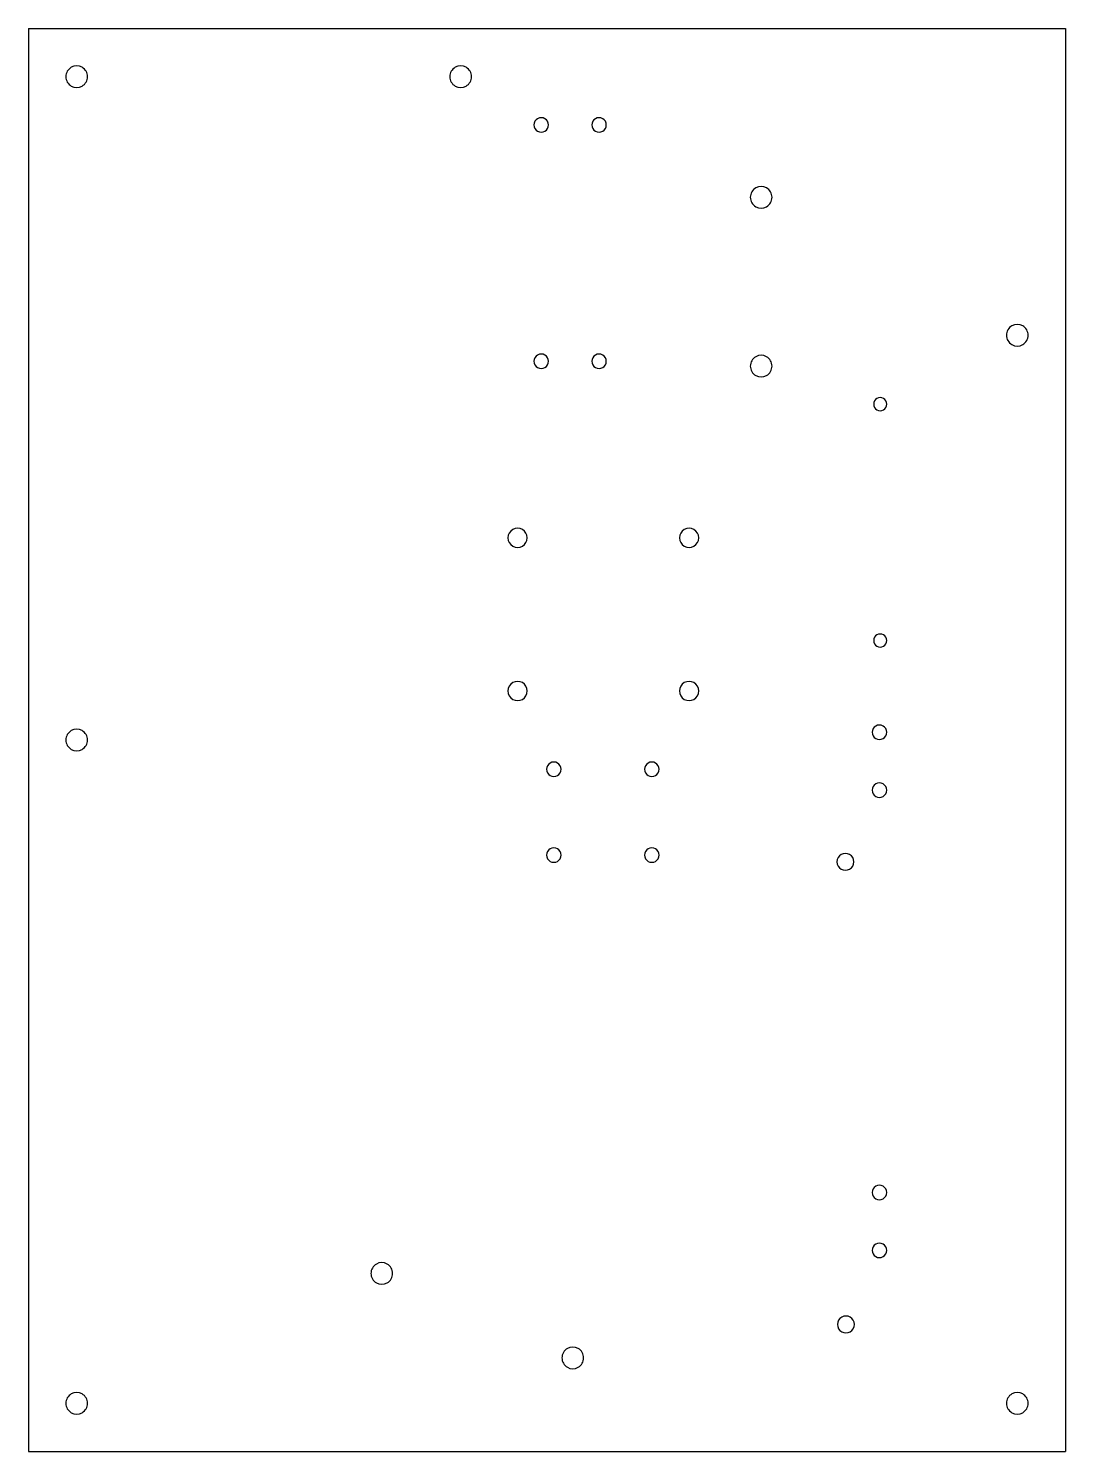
# Model space of a CAD drawing. Extents: x 8 to 617, y 15 to 851.
import ezdxf

# ---------------------------------------------------------------- set-up
doc = ezdxf.new("R2010")
doc.units = 0
doc.layers.get('0').update_dxf_attribs({"linetype": 'CONTINUOUS'})

msp = doc.modelspace()

# ---------------------------------------------------------------- linework, layer by layer
at = {"color": 7}
for points in [[(7.571536, 851.498418), (7.571536, 15.27792)], [(7.571536, 851.498418), (617.020358, 851.498418)], [(617.020358, 851.498418), (617.020358, 15.27792)], [(7.571536, 15.27792), (617.020358, 15.27792)]]:
    msp.add_lwpolyline(points, dxfattribs=at)
for points in [[(42.295946, 823.151962)], [(267.933742, 823.151962)], [(313.146345, 794.805505)], [(347.162092, 794.805505)], [(444.53217, 752.28582)], [(595.051852, 671.246595)], [(313.146345, 655.907872)], [(347.162092, 655.907872)], [(444.53217, 653.073225)], [(511.92813, 630.724672)], [(300.701513, 552.182527)], [(401.501512, 552.182527)], [(511.92813, 491.827035)], [(300.701513, 462.182527)], [(401.501512, 462.182527)], [(511.911698, 437.92362)], [(42.295946, 433.388182)], [(320.562795, 416.155852)], [(378.162795, 416.155852)], [(511.911698, 403.907872)], [(320.562795, 365.755852)], [(378.162795, 365.755852)], [(492.604013, 361.797667)], [(511.911698, 167.498423)], [(511.911698, 133.482675)], [(221.57202, 119.91663)], [(492.909337, 89.95527)], [(333.823988, 70.310295)], [(42.295946, 43.624395)], [(595.051852, 43.624395)]]:
    msp.add_lwpolyline(points, close=True, dxfattribs=at)
for points in [[(32.729016, 828.675431), (30.755671, 827.536119), (29.54004, 825.430585), (29.54004, 823.151962)], [(39.106969, 828.675431), (37.133624, 829.814742), (34.702362, 829.814742), (32.729016, 828.675431)], [(42.295946, 823.151962), (42.295946, 825.430585), (41.080315, 827.536119), (39.106969, 828.675431)], [(258.365552, 828.679076), (256.391565, 827.538792), (255.176277, 825.431626), (255.17784, 823.151962)], [(264.74603, 828.679076), (262.772043, 829.81936), (260.339539, 829.81936), (258.365552, 828.679076)], [(267.933742, 823.151962), (267.935306, 825.431626), (266.720017, 827.538792), (264.74603, 828.679076)], [(29.54004, 823.151962), (29.54004, 820.873339), (30.755671, 818.767804), (32.729016, 817.628493)], [(39.106969, 817.628493), (41.080315, 818.767804), (42.295946, 820.873339), (42.295946, 823.151962)], [(255.17784, 823.151962), (255.176277, 820.872297), (256.391565, 818.765131), (258.365552, 817.624848)], [(264.74603, 817.624848), (266.720017, 818.765131), (267.935306, 820.872297), (267.933742, 823.151962)], [(32.729016, 817.628493), (34.702362, 816.489181), (37.133624, 816.489181), (39.106969, 817.628493)], [(258.365552, 817.624848), (260.339539, 816.484564), (262.772043, 816.484564), (264.74603, 817.624848)], [(306.768388, 798.48782), (305.452824, 797.728278), (304.642403, 796.324588), (304.642403, 794.805505)], [(304.642403, 794.805505), (304.642403, 793.286422), (305.452824, 791.882731), (306.768388, 791.12319)], [(311.020359, 798.48782), (309.704795, 799.247361), (308.083953, 799.247361), (306.768388, 798.48782)], [(313.146345, 794.805505), (313.146345, 796.324588), (312.335924, 797.728278), (311.020359, 798.48782)], [(311.020359, 791.12319), (312.335924, 791.882731), (313.146345, 793.286422), (313.146345, 794.805505)], [(340.784136, 798.48782), (339.468571, 797.728278), (338.65815, 796.324588), (338.65815, 794.805505)], [(338.65815, 794.805505), (338.65815, 793.286422), (339.468571, 791.882731), (340.784136, 791.12319)], [(345.036107, 798.48782), (343.720542, 799.247361), (342.0997, 799.247361), (340.784136, 798.48782)], [(347.162092, 794.805505), (347.162092, 796.324588), (346.351671, 797.728278), (345.036107, 798.48782)], [(345.036107, 791.12319), (346.351671, 791.882731), (347.162092, 793.286422), (347.162092, 794.805505)], [(306.768388, 791.12319), (308.083953, 790.363648), (309.704795, 790.363648), (311.020359, 791.12319)], [(340.784136, 791.12319), (342.0997, 790.363648), (343.720542, 790.363648), (345.036107, 791.12319)], [(434.965238, 757.809291), (432.991891, 756.669979), (431.77626, 754.564444), (431.77626, 752.28582)], [(441.343193, 757.809291), (439.369846, 758.948603), (436.938584, 758.948603), (434.965238, 757.809291)], [(444.53217, 752.28582), (444.53217, 754.564444), (443.316539, 756.669979), (441.343193, 757.809291)], [(431.77626, 752.28582), (431.77626, 750.007196), (432.991891, 747.901661), (434.965238, 746.762349)], [(434.965238, 746.762349), (436.938584, 745.623037), (439.369846, 745.623037), (441.343193, 746.762349)], [(441.343193, 746.762349), (443.316539, 747.901661), (444.53217, 750.007196), (444.53217, 752.28582)], [(591.86414, 676.773709), (589.890153, 677.913993), (587.457649, 677.913993), (585.483662, 676.773709)], [(585.483662, 676.773709), (583.509675, 675.633425), (582.294387, 673.526259), (582.29595, 671.246595)], [(582.29595, 671.246595), (582.294387, 668.966931), (583.509675, 666.859765), (585.483662, 665.719481)], [(595.051852, 671.246595), (595.053416, 673.526259), (593.838127, 675.633425), (591.86414, 676.773709)], [(591.86414, 665.719481), (593.838127, 666.859765), (595.053416, 668.966931), (595.051852, 671.246595)], [(585.483662, 665.719481), (587.457649, 664.579197), (589.890153, 664.579197), (591.86414, 665.719481)], [(306.768388, 659.590188), (305.452824, 658.830646), (304.642403, 657.426956), (304.642403, 655.907872)], [(304.642403, 655.907872), (304.642403, 654.388789), (305.452824, 652.985099), (306.768388, 652.225557)], [(311.020359, 659.590188), (309.704795, 660.349729), (308.083953, 660.349729), (306.768388, 659.590188)], [(313.146345, 655.907872), (313.146345, 657.426956), (312.335924, 658.830646), (311.020359, 659.590188)], [(311.020359, 652.225557), (312.335924, 652.985099), (313.146345, 654.388789), (313.146345, 655.907872)], [(340.784136, 659.590188), (339.468571, 658.830646), (338.65815, 657.426956), (338.65815, 655.907872)], [(338.65815, 655.907872), (338.65815, 654.388789), (339.468571, 652.985099), (340.784136, 652.225557)], [(345.036107, 659.590188), (343.720542, 660.349729), (342.0997, 660.349729), (340.784136, 659.590188)], [(347.162092, 655.907872), (347.162092, 657.426956), (346.351671, 658.830646), (345.036107, 659.590188)], [(345.036107, 652.225557), (346.351671, 652.985099), (347.162092, 654.388789), (347.162092, 655.907872)], [(434.965238, 658.596696), (432.991891, 657.457384), (431.77626, 655.351849), (431.77626, 653.073225)], [(431.77626, 653.073225), (431.77626, 650.794601), (432.991891, 648.689066), (434.965238, 647.549754)], [(441.343193, 658.596696), (439.369846, 659.736008), (436.938584, 659.736008), (434.965238, 658.596696)], [(444.53217, 653.073225), (444.53217, 655.351849), (443.316539, 657.457384), (441.343193, 658.596696)], [(441.343193, 647.549754), (443.316539, 648.689066), (444.53217, 650.794601), (444.53217, 653.073225)], [(306.768388, 652.225557), (308.083953, 651.466016), (309.704795, 651.466016), (311.020359, 652.225557)], [(340.784136, 652.225557), (342.0997, 651.466016), (343.720542, 651.466016), (345.036107, 652.225557)], [(434.965238, 647.549754), (436.938584, 646.410442), (439.369846, 646.410442), (441.343193, 647.549754)], [(506.186996, 634.041577), (505.002492, 633.357237), (504.273379, 632.092653), (504.27459, 630.724672)], [(504.27459, 630.724672), (504.273379, 629.356692), (505.002492, 628.092108), (506.186996, 627.407768)], [(510.015724, 634.041577), (508.83122, 634.725917), (507.3715, 634.725917), (506.186996, 634.041577)], [(506.186996, 627.407768), (507.3715, 626.723428), (508.83122, 626.723428), (510.015724, 627.407768)], [(511.92813, 630.724672), (511.929341, 632.092653), (511.200228, 633.357237), (510.015724, 634.041577)], [(510.015724, 627.407768), (511.200228, 628.092108), (511.929341, 629.356692), (511.92813, 630.724672)], [(292.197576, 557.092278), (290.443491, 556.079556), (289.36293, 554.20797), (289.36293, 552.182527)], [(289.36293, 552.182527), (289.36293, 550.157085), (290.443491, 548.285499), (292.197576, 547.272777)], [(297.866867, 557.092278), (296.112782, 558.104999), (293.95166, 558.104999), (292.197576, 557.092278)], [(300.701513, 552.182527), (300.701513, 554.20797), (299.620952, 556.079556), (297.866867, 557.092278)], [(297.866867, 547.272777), (299.620952, 548.285499), (300.701513, 550.157085), (300.701513, 552.182527)], [(392.997576, 557.092278), (391.243491, 556.079556), (390.16293, 554.20797), (390.16293, 552.182527)], [(390.16293, 552.182527), (390.16293, 550.157085), (391.243491, 548.285499), (392.997576, 547.272777)], [(398.666867, 557.092278), (396.912782, 558.104999), (394.75166, 558.104999), (392.997576, 557.092278)], [(401.501512, 552.182527), (401.501512, 554.20797), (400.420952, 556.079556), (398.666867, 557.092278)], [(398.666867, 547.272777), (400.420952, 548.285499), (401.501512, 550.157085), (401.501512, 552.182527)], [(292.197576, 547.272777), (293.95166, 546.260056), (296.112782, 546.260056), (297.866867, 547.272777)], [(392.997576, 547.272777), (394.75166, 546.260056), (396.912782, 546.260056), (398.666867, 547.272777)], [(506.186996, 495.14394), (505.002492, 494.4596), (504.273379, 493.195015), (504.27459, 491.827035)], [(510.015724, 495.14394), (508.83122, 495.82828), (507.3715, 495.82828), (506.186996, 495.14394)], [(511.92813, 491.827035), (511.929341, 493.195015), (511.200228, 494.4596), (510.015724, 495.14394)], [(504.27459, 491.827035), (504.273379, 490.459055), (505.002492, 489.19447), (506.186996, 488.51013)], [(506.186996, 488.51013), (507.3715, 487.82579), (508.83122, 487.82579), (510.015724, 488.51013)], [(510.015724, 488.51013), (511.200228, 489.19447), (511.929341, 490.459055), (511.92813, 491.827035)], [(292.197576, 467.092278), (290.443491, 466.079556), (289.36293, 464.20797), (289.36293, 462.182527)], [(289.36293, 462.182527), (289.36293, 460.157085), (290.443491, 458.285499), (292.197576, 457.272777)], [(297.866867, 467.092278), (296.112782, 468.104999), (293.95166, 468.104999), (292.197576, 467.092278)], [(300.701513, 462.182527), (300.701513, 464.20797), (299.620952, 466.079556), (297.866867, 467.092278)], [(297.866867, 457.272777), (299.620952, 458.285499), (300.701513, 460.157085), (300.701513, 462.182527)], [(392.997576, 467.092278), (391.243491, 466.079556), (390.16293, 464.20797), (390.16293, 462.182527)], [(390.16293, 462.182527), (390.16293, 460.157085), (391.243491, 458.285499), (392.997576, 457.272777)], [(398.666867, 467.092278), (396.912782, 468.104999), (394.75166, 468.104999), (392.997576, 467.092278)], [(401.501512, 462.182527), (401.501512, 464.20797), (400.420952, 466.079556), (398.666867, 467.092278)], [(398.666867, 457.272777), (400.420952, 458.285499), (401.501512, 460.157085), (401.501512, 462.182527)], [(292.197576, 457.272777), (293.95166, 456.260056), (296.112782, 456.260056), (297.866867, 457.272777)], [(392.997576, 457.272777), (394.75166, 456.260056), (396.912782, 456.260056), (398.666867, 457.272777)], [(32.729016, 438.911652), (30.755671, 437.77234), (29.54004, 435.666806), (29.54004, 433.388182)], [(39.106969, 438.911652), (37.133624, 440.050963), (34.702362, 440.050963), (32.729016, 438.911652)], [(42.295946, 433.388182), (42.295946, 435.666806), (41.080315, 437.77234), (39.106969, 438.911652)], [(505.532853, 441.60851), (504.216835, 440.848282), (503.406657, 439.443438), (503.407763, 437.92362)], [(503.407763, 437.92362), (503.406657, 436.403802), (504.216835, 434.998958), (505.532853, 434.23873)], [(509.786607, 441.60851), (508.47059, 442.368739), (506.84887, 442.368739), (505.532853, 441.60851)], [(511.911698, 437.92362), (511.912803, 439.443438), (511.102625, 440.848282), (509.786607, 441.60851)], [(509.786607, 434.23873), (511.102625, 434.998958), (511.912803, 436.403802), (511.911698, 437.92362)], [(29.54004, 433.388182), (29.54004, 431.109559), (30.755671, 429.004025), (32.729016, 427.864713)], [(32.729016, 427.864713), (34.702362, 426.725402), (37.133624, 426.725402), (39.106969, 427.864713)], [(39.106969, 427.864713), (41.080315, 429.004025), (42.295946, 431.109559), (42.295946, 433.388182)], [(505.532853, 434.23873), (506.84887, 433.478501), (508.47059, 433.478501), (509.786607, 434.23873)], [(314.184838, 419.838168), (312.869274, 419.078626), (312.058853, 417.674936), (312.058853, 416.155852)], [(318.436809, 419.838168), (317.121245, 420.597709), (315.500403, 420.597709), (314.184838, 419.838168)], [(320.562795, 416.155852), (320.562795, 417.674936), (319.752374, 419.078626), (318.436809, 419.838168)], [(371.784838, 419.838168), (370.469274, 419.078626), (369.658852, 417.674936), (369.658852, 416.155852)], [(376.036809, 419.838168), (374.721245, 420.597709), (373.100403, 420.597709), (371.784838, 419.838168)], [(378.162795, 416.155852), (378.162795, 417.674936), (377.352374, 419.078626), (376.036809, 419.838168)], [(312.058853, 416.155852), (312.058853, 414.636769), (312.869274, 413.233079), (314.184838, 412.473537)], [(314.184838, 412.473537), (315.500403, 411.713996), (317.121245, 411.713996), (318.436809, 412.473537)], [(318.436809, 412.473537), (319.752374, 413.233079), (320.562795, 414.636769), (320.562795, 416.155852)], [(369.658852, 416.155852), (369.658852, 414.636769), (370.469274, 413.233079), (371.784838, 412.473537)], [(371.784838, 412.473537), (373.100403, 411.713996), (374.721245, 411.713996), (376.036809, 412.473537)], [(376.036809, 412.473537), (377.352374, 413.233079), (378.162795, 414.636769), (378.162795, 416.155852)], [(505.532853, 407.592763), (504.216835, 406.832534), (503.406657, 405.427691), (503.407763, 403.907872)], [(503.407763, 403.907872), (503.406657, 402.388054), (504.216835, 400.983211), (505.532853, 400.222982)], [(509.786607, 407.592763), (508.47059, 408.352991), (506.84887, 408.352991), (505.532853, 407.592763)], [(511.911698, 403.907872), (511.912803, 405.427691), (511.102625, 406.832534), (509.786607, 407.592763)], [(509.786607, 400.222982), (511.102625, 400.983211), (511.912803, 402.388054), (511.911698, 403.907872)], [(505.532853, 400.222982), (506.84887, 399.462754), (508.47059, 399.462754), (509.786607, 400.222982)], [(314.184838, 369.438168), (312.869274, 368.678626), (312.058853, 367.274936), (312.058853, 365.755852)], [(318.436809, 369.438168), (317.121245, 370.197709), (315.500403, 370.197709), (314.184838, 369.438168)], [(320.562795, 365.755852), (320.562795, 367.274936), (319.752374, 368.678626), (318.436809, 369.438168)], [(371.784838, 369.438168), (370.469274, 368.678626), (369.658852, 367.274936), (369.658852, 365.755852)], [(376.036809, 369.438168), (374.721245, 370.197709), (373.100403, 370.197709), (371.784838, 369.438168)], [(378.162795, 365.755852), (378.162795, 367.274936), (377.352374, 368.678626), (376.036809, 369.438168)], [(312.058853, 365.755852), (312.058853, 364.236769), (312.869274, 362.833079), (314.184838, 362.073537)], [(314.184838, 362.073537), (315.500403, 361.313996), (317.121245, 361.313996), (318.436809, 362.073537)], [(318.436809, 362.073537), (319.752374, 362.833079), (320.562795, 364.236769), (320.562795, 365.755852)], [(369.658852, 365.755852), (369.658852, 364.236769), (370.469274, 362.833079), (371.784838, 362.073537)], [(371.784838, 362.073537), (373.100403, 361.313996), (374.721245, 361.313996), (376.036809, 362.073537)], [(376.036809, 362.073537), (377.352374, 362.833079), (378.162795, 364.236769), (378.162795, 365.755852)], [(485.163066, 366.0937), (483.628241, 365.207569), (482.68275, 363.56993), (482.68275, 361.797667)], [(482.68275, 361.797667), (482.68275, 360.025405), (483.628241, 358.387766), (485.163066, 357.501635)], [(490.123697, 366.0937), (488.588872, 366.979832), (486.69789, 366.979832), (485.163066, 366.0937)], [(492.604013, 361.797667), (492.604013, 363.56993), (491.658522, 365.207569), (490.123697, 366.0937)], [(490.123697, 357.501635), (491.658522, 358.387766), (492.604013, 360.025405), (492.604013, 361.797667)], [(485.163066, 357.501635), (486.69789, 356.615503), (488.588872, 356.615503), (490.123697, 357.501635)], [(505.532853, 171.183313), (504.216835, 170.423084), (503.406657, 169.018241), (503.407763, 167.498423)], [(503.407763, 167.498423), (503.406657, 165.978604), (504.216835, 164.573761), (505.532853, 163.813532)], [(509.786607, 171.183313), (508.47059, 171.943541), (506.84887, 171.943541), (505.532853, 171.183313)], [(511.911698, 167.498422), (511.912803, 169.018241), (511.102625, 170.423084), (509.786607, 171.183313)], [(509.786607, 163.813532), (511.102625, 164.573761), (511.912803, 165.978604), (511.911698, 167.498423)], [(505.532853, 163.813532), (506.84887, 163.053304), (508.47059, 163.053304), (509.786607, 163.813532)], [(505.532853, 137.167565), (504.216835, 136.407337), (503.406657, 135.002493), (503.407763, 133.482675)], [(509.786607, 137.167565), (508.47059, 137.927794), (506.84887, 137.927794), (505.532853, 137.167565)], [(511.911698, 133.482675), (511.912803, 135.002493), (511.102625, 136.407337), (509.786607, 137.167565)], [(212.00383, 125.443744), (210.029843, 124.30346), (208.814554, 122.196294), (208.816117, 119.91663)], [(218.384308, 125.443744), (216.410321, 126.584028), (213.977817, 126.584028), (212.00383, 125.443744)], [(221.57202, 119.91663), (221.573583, 122.196294), (220.358295, 124.30346), (218.384308, 125.443744)], [(503.407763, 133.482675), (503.406657, 131.962857), (504.216835, 130.558013), (505.532853, 129.797785)], [(505.532853, 129.797785), (506.84887, 129.037556), (508.47059, 129.037556), (509.786607, 129.797785)], [(509.786607, 129.797785), (511.102625, 130.558013), (511.912803, 131.962857), (511.911698, 133.482675)], [(208.816117, 119.91663), (208.814554, 117.636966), (210.029843, 115.5298), (212.00383, 114.389516)], [(218.384308, 114.389516), (220.358295, 115.5298), (221.573583, 117.636966), (221.57202, 119.91663)], [(212.00383, 114.389516), (213.977817, 113.249232), (216.410321, 113.249232), (218.384308, 114.389516)], [(485.468391, 94.251303), (483.933566, 93.365171), (482.988075, 91.727533), (482.988075, 89.95527)], [(490.429022, 94.251303), (488.894197, 95.137434), (487.003215, 95.137434), (485.468391, 94.251303)], [(492.909337, 89.95527), (492.909337, 91.727533), (491.963847, 93.365171), (490.429022, 94.251303)], [(482.988075, 89.95527), (482.988075, 88.183007), (483.933566, 86.545369), (485.468391, 85.659237)], [(485.468391, 85.659237), (487.003215, 84.773106), (488.894197, 84.773106), (490.429022, 85.659237)], [(490.429022, 85.659237), (491.963847, 86.545369), (492.909337, 88.183007), (492.909337, 89.95527)], [(324.255797, 75.837409), (322.28181, 74.697125), (321.066522, 72.589959), (321.068085, 70.310295)], [(330.636275, 75.837409), (328.662288, 76.977693), (326.229784, 76.977693), (324.255797, 75.837409)], [(333.823988, 70.310295), (333.825551, 72.589959), (332.610262, 74.697125), (330.636275, 75.837409)], [(321.068085, 70.310295), (321.066522, 68.030631), (322.28181, 65.923465), (324.255797, 64.783181)], [(330.636275, 64.783181), (332.610262, 65.923465), (333.825551, 68.030631), (333.823988, 70.310295)], [(324.255797, 64.783181), (326.229784, 63.642897), (328.662288, 63.642897), (330.636275, 64.783181)], [(39.106969, 49.147864), (37.133624, 50.287176), (34.702362, 50.287176), (32.729016, 49.147864)], [(591.86414, 49.151509), (589.890153, 50.291793), (587.457649, 50.291793), (585.483662, 49.151509)], [(32.729016, 49.147864), (30.755671, 48.008553), (29.54004, 45.903018), (29.54004, 43.624395)], [(29.54004, 43.624395), (29.54004, 41.345772), (30.755671, 39.240237), (32.729016, 38.100926)], [(42.295946, 43.624395), (42.295946, 45.903018), (41.080315, 48.008553), (39.106969, 49.147864)], [(39.106969, 38.100926), (41.080315, 39.240237), (42.295946, 41.345772), (42.295946, 43.624395)], [(585.483662, 49.151509), (583.509675, 48.011225), (582.294387, 45.904059), (582.29595, 43.624395)], [(582.29595, 43.624395), (582.294387, 41.344731), (583.509675, 39.237565), (585.483662, 38.097281)], [(595.051852, 43.624395), (595.053416, 45.904059), (593.838127, 48.011225), (591.86414, 49.151509)], [(591.86414, 38.097281), (593.838127, 39.237565), (595.053416, 41.344731), (595.051852, 43.624395)], [(32.729016, 38.100926), (34.702362, 36.961614), (37.133624, 36.961614), (39.106969, 38.100926)], [(585.483662, 38.097281), (587.457649, 36.956997), (589.890153, 36.956997), (591.86414, 38.097281)]]:
    msp.add_open_spline(points, degree=3, dxfattribs=at)

doc.saveas('drawing.dxf')
